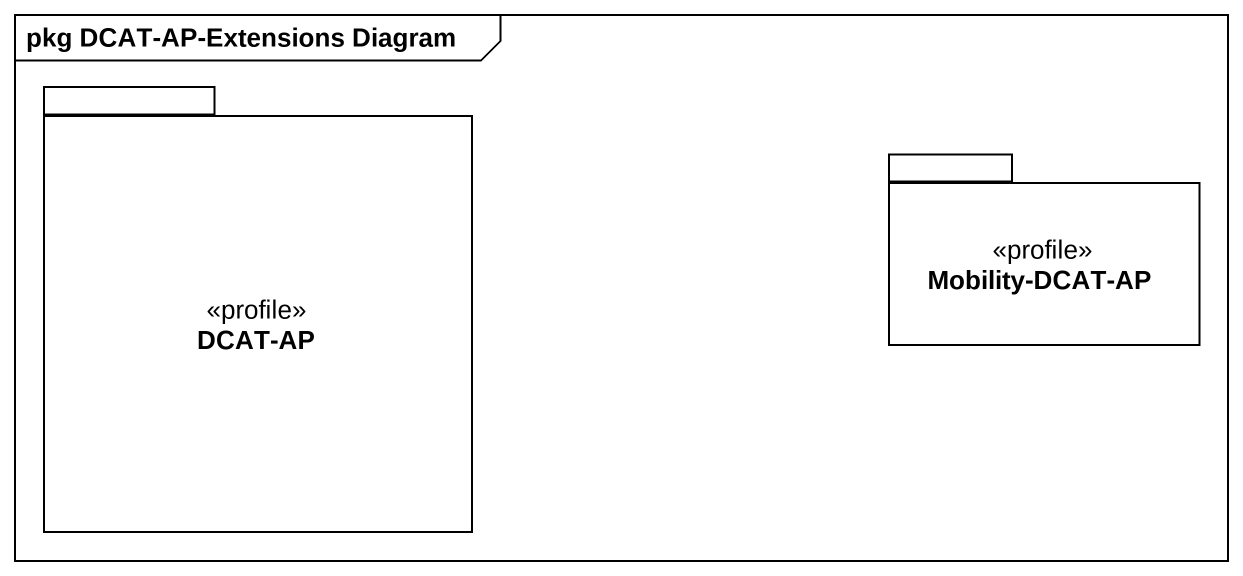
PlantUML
@startuml
mainframe pkg DCAT-AP-Extensions Diagram
package "DCAT-AP" as DCAT_AP <<profile>> {
}
package "Mobility-DCAT-AP" as Mobility_DCAT_AP <<profile>> {
}
@enduml
